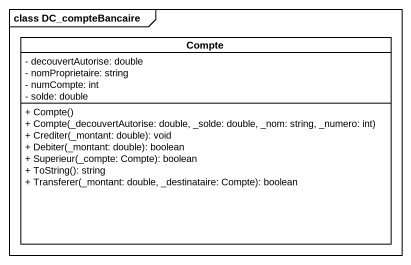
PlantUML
@startuml
mainframe class DC_compteBancaire
hide circle
hide empty members
skinparam classAttributeIconSize 0
class Compte {
  - decouvertAutorise: double
  - nomProprietaire: string
  - numCompte: int
  - solde: double
  + Compte()
  + Compte(_decouvertAutorise: double, _solde: double, _nom: string, _numero: int)
  + Crediter(_montant: double): void
  + Debiter(_montant: double): boolean
  + Superieur(_compte: Compte): boolean
  + ToString(): string
  + Transferer(_montant: double, _destinataire: Compte): boolean
}
@enduml
